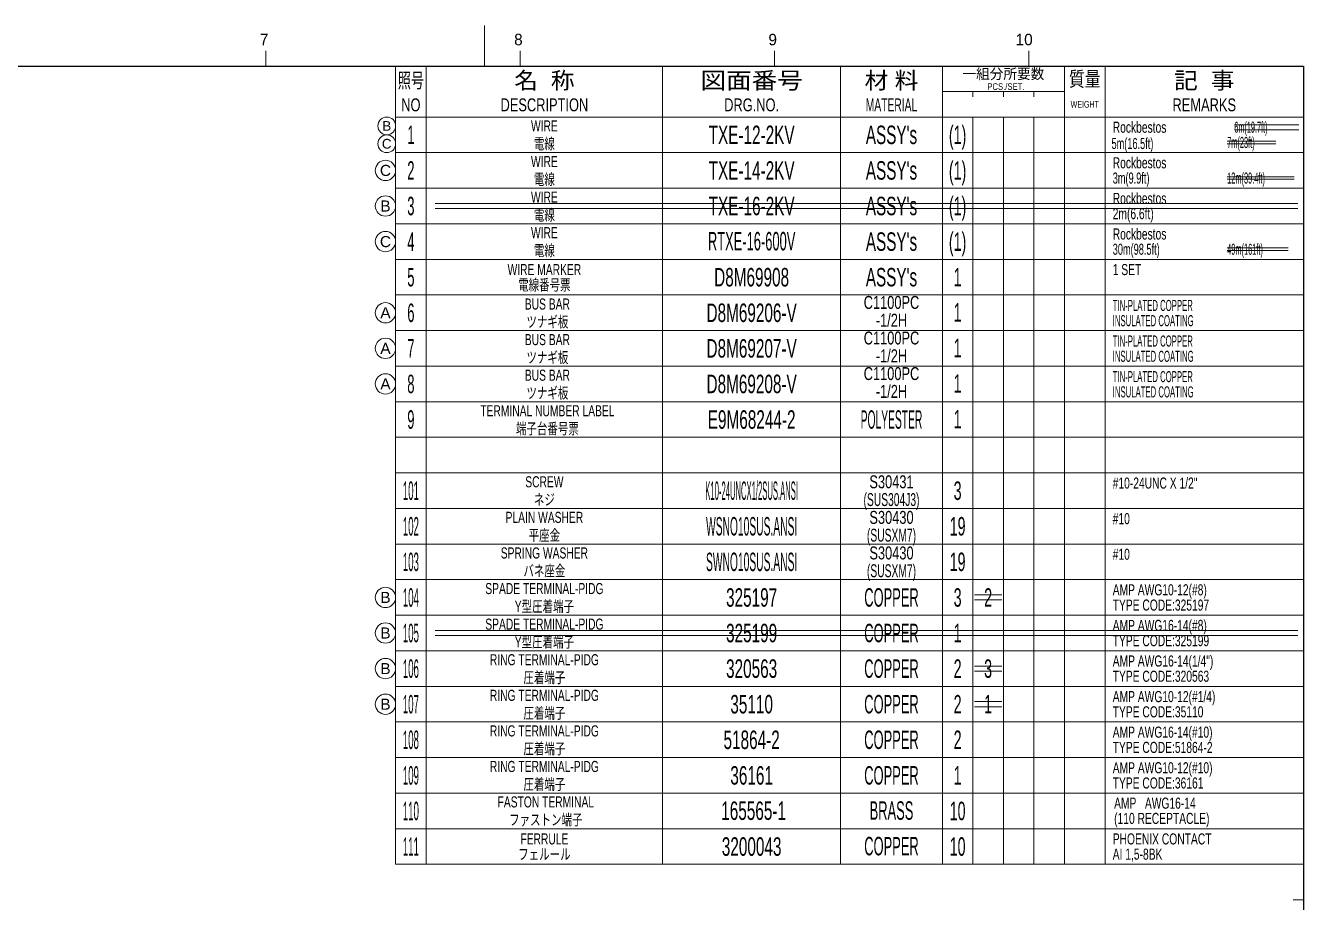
# Model space of a CAD drawing. Header units: millimetres. Extents: x 7 to 587, y 2 to 418.
# Drawn here: x 335.7 to 587, y 245.5 to 418 of the extents above; entities that cross this region are included whole.
import ezdxf
from ezdxf.enums import TextEntityAlignment as Align

# ---------------------------------------------------------------- set-up
doc = ezdxf.new("R2010")
doc.units = ezdxf.units.MM
for name, color, linetype in [('GR1_05', 7, 'Continuous'), ('図面枠C7M', 7, 'Continuous'), ('表題、部品表_01', 7, 'Continuous'), ('表題、部品表_02', 7, 'Continuous'), ('表題、部品表_03', 7, 'Continuous')]:
    doc.layers.add(name, color=color, linetype=linetype)
doc.styles.add('HG丸ｺﾞｼｯｸM-PRO', font='')
doc.styles.get('HG丸ｺﾞｼｯｸM-PRO').set_extended_font_data('HG丸ｺﾞｼｯｸM-PRO')

# ---------------------------------------------------------------- blocks, each defined once
blk = doc.blocks.new('BLKF023')
at = {"layer": '図面枠C7M', "color": 4, "linetype": 'Continuous', "lineweight": 13}
for p, q in [((426, 410), (426, 418)), ((383, 413), (383, 410)), ((433, 413), (433, 410)), ((483, 413), (483, 410)), ((533, 413), (533, 410)), ((585, 393), (587, 393)), ((585, 386), (587, 386)), ((585, 379), (587, 379)), ((585, 372), (587, 372)), ((585, 365), (587, 365)), ((585, 358), (587, 358)), ((585, 351), (587, 351)), ((585, 344), (587, 344)), ((585, 337), (587, 337)), ((585, 330), (587, 330)), ((585, 323), (587, 323)), ((585, 316), (587, 316)), ((585, 309), (587, 309)), ((585, 302), (587, 302)), ((585, 295), (587, 295)), ((585, 288), (587, 288)), ((585, 281), (587, 281)), ((585, 274), (587, 274)), ((585, 267), (587, 267)), ((587, 260), (585, 260)), ((585, 253), (587, 253)), ((585, 246), (587, 246))]:
    blk.add_line(p, q, dxfattribs=at)
at = {"layer": '図面枠C7M', "color": 2, "linetype": 'Continuous', "lineweight": 25}
for p, q in [((33, 410), (587, 410)), ((587, 410), (587, 10))]:
    blk.add_line(p, q, dxfattribs=at)
at = {"layer": '図面枠C7M', "color": 4, "linetype": 'Continuous', "lineweight": 13, "style": 'HG丸ｺﾞｼｯｸM-PRO', "width": 1.003994}
for s, height, p in [('7', 2.25, (381.79, 413.45)), ('8', 2.25, (431.8, 413.45)), ('9', 2.25, (481.8, 413.45)), ('10', 2.255, (530.4, 413.45))]:
    blk.add_text(s, height=height, dxfattribs=at).set_placement(p, align=Align.BOTTOM_LEFT)
blk = doc.blocks.new('BLKF029')
at = {"layer": '表題、部品表_01', "color": 4, "linetype": 'Continuous', "lineweight": 13}
for p, q in [((408.5, 410), (408.5, 400)), ((408.5, 410), (587, 410)), ((414.5, 410), (414.5, 400)), ((461, 410), (461, 400)), ((496, 410), (496, 400)), ((516, 410), (516, 400)), ((540, 410), (540, 400)), ((548, 410), (548, 400)), ((587, 410), (587, 400)), ((516, 405), (540, 405)), ((522, 404), (522, 405)), ((528, 405), (528, 404)), ((534, 405), (534, 404)), ((408.5, 400), (587, 400))]:
    blk.add_line(p, q, dxfattribs=at)
at = {"layer": '表題、部品表_01', "color": 3, "linetype": 'Continuous', "lineweight": 35, "style": 'HG丸ｺﾞｼｯｸM-PRO'}
for s, height, width, p in [('一組分所要数', 2.036, 0.966638, (528, 408.5)), ('照号', 2.909, 0.651535, (411.5, 407.2)), ('名  称', 3.273, 1.042426, (437.75, 407.2)), ('図面番号', 3.273, 1.127518, (478.5, 407.2)), ('材 料', 3.273, 1.042439, (506, 407.2)), ('質量', 2.909, 0.781842, (544, 407.5)), ('記  事', 3.273, 1.042426, (567.5, 407.2)), ('PCS./SET.', 1.309, 0.862935, (528.5, 406)), ('NO', 2.545, 0.740841, (411.5, 402.4)), ('DESCRIPTION', 2.5455, 0.741365, (437.75, 402.4)), ('DRG.NO.', 2.545, 0.741189, (478.5, 402.4)), ('MATERIAL', 2.545, 0.594756, (506, 402.4)), ('WEIGHT', 1.309, 0.635507, (544, 402.5)), ('REMARKS', 2.545, 0.742803, (567.5, 402.4))]:
    blk.add_text(s, height=height, dxfattribs=dict(at, width=width)).set_placement(p, align=Align.MIDDLE_CENTER)
blk = doc.blocks.new('BLKF028')
at = {"layer": '表題、部品表_01', "color": 3, "linetype": 'Continuous', "lineweight": 13}
blk.add_blockref('BLKF029', (0, 0), dxfattribs=at)
blk = doc.blocks.new('BLKF045')
at = {"layer": '表題、部品表_02', "color": 4, "linetype": 'Continuous', "lineweight": 13}
for p, q in [((408.5, 400), (408.5, 393)), ((408.5, 400), (587, 400)), ((414.5, 400), (414.5, 393)), ((461, 400), (461, 393)), ((496, 400), (496, 393)), ((516, 400), (516, 393)), ((522, 400), (522, 393)), ((528, 400), (528, 393)), ((534, 393), (534, 400)), ((540, 400), (540, 393)), ((548, 400), (548, 393)), ((587, 400), (587, 393)), ((408.5, 393), (587, 393))]:
    blk.add_line(p, q, dxfattribs=at)
blk = doc.blocks.new('BLKF047')
at = {"layer": '表題、部品表_02', "color": 4, "linetype": 'Continuous', "lineweight": 13}
for p, q in [((408.5, 386), (408.5, 379)), ((408.5, 386), (587, 386)), ((414.5, 386), (414.5, 379)), ((461, 386), (461, 379)), ((496, 386), (496, 379)), ((516, 386), (516, 379)), ((522, 386), (522, 379)), ((528, 386), (528, 379)), ((534, 379), (534, 386)), ((540, 386), (540, 379)), ((548, 386), (548, 379)), ((587, 386), (587, 379)), ((408.5, 379), (587, 379))]:
    blk.add_line(p, q, dxfattribs=at)
blk = doc.blocks.new('BLKF049')
at = {"layer": '表題、部品表_02', "color": 4, "linetype": 'Continuous', "lineweight": 13}
for p, q in [((408.5, 379), (408.5, 372)), ((408.5, 379), (587, 379)), ((414.5, 379), (414.5, 372)), ((461, 379), (461, 372)), ((496, 379), (496, 372)), ((516, 379), (516, 372)), ((522, 379), (522, 372)), ((528, 379), (528, 372)), ((534, 372), (534, 379)), ((540, 379), (540, 372)), ((548, 379), (548, 372)), ((587, 379), (587, 372)), ((408.5, 372), (587, 372))]:
    blk.add_line(p, q, dxfattribs=at)
blk = doc.blocks.new('BLKF051')
at = {"layer": '表題、部品表_02', "color": 4, "linetype": 'Continuous', "lineweight": 13}
for p, q in [((408.5, 372), (408.5, 365)), ((408.5, 372), (587, 372)), ((414.5, 372), (414.5, 365)), ((461, 372), (461, 365)), ((496, 372), (496, 365)), ((516, 372), (516, 365)), ((522, 372), (522, 365)), ((528, 372), (528, 365)), ((534, 365), (534, 372)), ((540, 372), (540, 365)), ((548, 372), (548, 365)), ((587, 372), (587, 365)), ((408.5, 365), (587, 365))]:
    blk.add_line(p, q, dxfattribs=at)
blk = doc.blocks.new('BLKF053')
at = {"layer": '表題、部品表_02', "color": 4, "linetype": 'Continuous', "lineweight": 13}
for p, q in [((408.5, 365), (408.5, 358)), ((408.5, 365), (587, 365)), ((414.5, 365), (414.5, 358)), ((461, 365), (461, 358)), ((496, 365), (496, 358)), ((516, 365), (516, 358)), ((522, 365), (522, 358)), ((528, 365), (528, 358)), ((534, 358), (534, 365)), ((540, 365), (540, 358)), ((548, 365), (548, 358)), ((587, 365), (587, 358)), ((408.5, 358), (587, 358))]:
    blk.add_line(p, q, dxfattribs=at)
blk = doc.blocks.new('BLKF055')
at = {"layer": '表題、部品表_02', "color": 4, "linetype": 'Continuous', "lineweight": 13}
for p, q in [((408.5, 358), (408.5, 351)), ((408.5, 358), (587, 358)), ((414.5, 358), (414.5, 351)), ((461, 358), (461, 351)), ((496, 358), (496, 351)), ((516, 358), (516, 351)), ((522, 358), (522, 351)), ((528, 358), (528, 351)), ((534, 351), (534, 358)), ((540, 358), (540, 351)), ((548, 358), (548, 351)), ((587, 358), (587, 351)), ((408.5, 351), (587, 351))]:
    blk.add_line(p, q, dxfattribs=at)
blk = doc.blocks.new('BLKF057')
at = {"layer": '表題、部品表_02', "color": 4, "linetype": 'Continuous', "lineweight": 13}
for p, q in [((408.5, 351), (408.5, 344)), ((408.5, 351), (587, 351)), ((414.5, 351), (414.5, 344)), ((461, 351), (461, 344)), ((496, 351), (496, 344)), ((516, 351), (516, 344)), ((522, 351), (522, 344)), ((528, 351), (528, 344)), ((534, 344), (534, 351)), ((540, 351), (540, 344)), ((548, 351), (548, 344)), ((587, 351), (587, 344)), ((408.5, 344), (587, 344))]:
    blk.add_line(p, q, dxfattribs=at)
blk = doc.blocks.new('BLKF059')
at = {"layer": '表題、部品表_02', "color": 4, "linetype": 'Continuous', "lineweight": 13}
for p, q in [((408.5, 337), (408.5, 330)), ((408.5, 337), (587, 337)), ((414.5, 337), (414.5, 330)), ((461, 337), (461, 330)), ((496, 337), (496, 330)), ((516, 337), (516, 330)), ((522, 337), (522, 330)), ((528, 337), (528, 330)), ((534, 330), (534, 337)), ((540, 337), (540, 330)), ((548, 337), (548, 330)), ((587, 337), (587, 330)), ((408.5, 330), (587, 330))]:
    blk.add_line(p, q, dxfattribs=at)
blk = doc.blocks.new('BLKF061')
at = {"layer": '表題、部品表_02', "color": 4, "linetype": 'Continuous', "lineweight": 13}
for p, q in [((408.5, 309), (408.5, 302)), ((408.5, 309), (587, 309)), ((414.5, 309), (414.5, 302)), ((461, 309), (461, 302)), ((496, 309), (496, 302)), ((516, 309), (516, 302)), ((522, 309), (522, 302)), ((528, 309), (528, 302)), ((534, 302), (534, 309)), ((540, 309), (540, 302)), ((548, 309), (548, 302)), ((587, 309), (587, 302)), ((408.5, 302), (587, 302))]:
    blk.add_line(p, q, dxfattribs=at)
blk = doc.blocks.new('BLKF063')
at = {"layer": '表題、部品表_02', "color": 4, "linetype": 'Continuous', "lineweight": 13}
for p, q in [((408.5, 302), (408.5, 295)), ((408.5, 302), (587, 302)), ((414.5, 302), (414.5, 295)), ((461, 302), (461, 295)), ((496, 302), (496, 295)), ((516, 302), (516, 295)), ((522, 302), (522, 295)), ((528, 302), (528, 295)), ((534, 295), (534, 302)), ((540, 302), (540, 295)), ((548, 302), (548, 295)), ((587, 302), (587, 295)), ((408.5, 295), (587, 295))]:
    blk.add_line(p, q, dxfattribs=at)
blk = doc.blocks.new('BLKF065')
at = {"layer": '表題、部品表_02', "color": 4, "linetype": 'Continuous', "lineweight": 13}
for p, q in [((408.5, 274), (408.5, 267)), ((408.5, 274), (587, 274)), ((414.5, 274), (414.5, 267)), ((461, 274), (461, 267)), ((496, 274), (496, 267)), ((516, 274), (516, 267)), ((522, 274), (522, 267)), ((528, 274), (528, 267)), ((534, 267), (534, 274)), ((540, 274), (540, 267)), ((548, 274), (548, 267)), ((587, 274), (587, 267)), ((408.5, 267), (587, 267))]:
    blk.add_line(p, q, dxfattribs=at)
blk = doc.blocks.new('BLKF067')
at = {"layer": '表題、部品表_02', "color": 4, "linetype": 'Continuous', "lineweight": 13}
for p, q in [((408.5, 267), (408.5, 260)), ((408.5, 267), (587, 267)), ((414.5, 267), (414.5, 260)), ((461, 267), (461, 260)), ((496, 267), (496, 260)), ((516, 267), (516, 260)), ((522, 267), (522, 260)), ((528, 267), (528, 260)), ((534, 260), (534, 267)), ((540, 267), (540, 260)), ((548, 267), (548, 260)), ((587, 267), (587, 260)), ((408.5, 260), (587, 260))]:
    blk.add_line(p, q, dxfattribs=at)
blk = doc.blocks.new('BLKF069')
at = {"layer": '表題、部品表_02', "color": 4, "linetype": 'Continuous', "lineweight": 13}
for p, q in [((408.5, 330), (408.5, 323)), ((408.5, 330), (587, 330)), ((414.5, 330), (414.5, 323)), ((461, 330), (461, 323)), ((496, 330), (496, 323)), ((516, 330), (516, 323)), ((522, 330), (522, 323)), ((528, 330), (528, 323)), ((534, 323), (534, 330)), ((540, 330), (540, 323)), ((548, 330), (548, 323)), ((587, 330), (587, 323)), ((408.5, 323), (587, 323))]:
    blk.add_line(p, q, dxfattribs=at)
blk = doc.blocks.new('BLKF071')
at = {"layer": '表題、部品表_02', "color": 4, "linetype": 'Continuous', "lineweight": 13}
for p, q in [((408.5, 323), (408.5, 316)), ((408.5, 323), (587, 323)), ((414.5, 323), (414.5, 316)), ((461, 323), (461, 316)), ((496, 323), (496, 316)), ((516, 323), (516, 316)), ((522, 323), (522, 316)), ((528, 323), (528, 316)), ((534, 316), (534, 323)), ((540, 323), (540, 316)), ((548, 323), (548, 316)), ((587, 323), (587, 316)), ((408.5, 316), (587, 316))]:
    blk.add_line(p, q, dxfattribs=at)
blk = doc.blocks.new('BLKF073')
at = {"layer": '表題、部品表_02', "color": 4, "linetype": 'Continuous', "lineweight": 13}
for p, q in [((408.5, 316), (408.5, 309)), ((408.5, 316), (587, 316)), ((414.5, 316), (414.5, 309)), ((461, 316), (461, 309)), ((496, 316), (496, 309)), ((516, 316), (516, 309)), ((522, 316), (522, 309)), ((528, 316), (528, 309)), ((534, 309), (534, 316)), ((540, 316), (540, 309)), ((548, 316), (548, 309)), ((587, 316), (587, 309)), ((408.5, 309), (587, 309))]:
    blk.add_line(p, q, dxfattribs=at)
blk = doc.blocks.new('BLKF106')
at = {"layer": '表題、部品表_02', "color": 4, "linetype": 'Continuous', "lineweight": 13}
for p, q in [((408.5, 260), (408.5, 253)), ((408.5, 260), (587, 260)), ((414.5, 260), (414.5, 253)), ((461, 260), (461, 253)), ((496, 260), (496, 253)), ((516, 260), (516, 253)), ((522, 260), (522, 253)), ((528, 260), (528, 253)), ((534, 253), (534, 260)), ((540, 260), (540, 253)), ((548, 260), (548, 253)), ((587, 260), (587, 253)), ((408.5, 253), (587, 253))]:
    blk.add_line(p, q, dxfattribs=at)
blk = doc.blocks.new('BLKF108')
at = {"layer": '表題、部品表_02', "color": 4, "linetype": 'Continuous', "lineweight": 13}
for p, q in [((408.5, 393), (408.5, 386)), ((408.5, 393), (587, 393)), ((414.5, 393), (414.5, 386)), ((461, 393), (461, 386)), ((496, 393), (496, 386)), ((516, 393), (516, 386)), ((522, 393), (522, 386)), ((528, 393), (528, 386)), ((534, 386), (534, 393)), ((540, 393), (540, 386)), ((548, 393), (548, 386)), ((587, 393), (587, 386)), ((408.5, 386), (587, 386))]:
    blk.add_line(p, q, dxfattribs=at)
blk = doc.blocks.new('BLKF110')
at = {"layer": '表題、部品表_02', "color": 4, "linetype": 'Continuous', "lineweight": 13}
for p, q in [((408.5, 281), (408.5, 274)), ((408.5, 281), (587, 281)), ((414.5, 281), (414.5, 274)), ((461, 281), (461, 274)), ((496, 281), (496, 274)), ((516, 281), (516, 274)), ((522, 281), (522, 274)), ((528, 281), (528, 274)), ((534, 274), (534, 281)), ((540, 281), (540, 274)), ((548, 281), (548, 274)), ((587, 281), (587, 274)), ((408.5, 274), (587, 274))]:
    blk.add_line(p, q, dxfattribs=at)
blk = doc.blocks.new('BLKF113')
at = {"layer": '表題、部品表_02', "color": 4, "linetype": 'Continuous', "lineweight": 13}
for p, q in [((408.5, 344), (408.5, 337)), ((408.5, 344), (587, 344)), ((414.5, 344), (414.5, 337)), ((461, 344), (461, 337)), ((496, 344), (496, 337)), ((516, 344), (516, 337)), ((522, 344), (522, 337)), ((528, 344), (528, 337)), ((534, 337), (534, 344)), ((540, 344), (540, 337)), ((548, 344), (548, 337)), ((587, 344), (587, 337)), ((408.5, 337), (587, 337))]:
    blk.add_line(p, q, dxfattribs=at)
blk = doc.blocks.new('BLKF115')
at = {"layer": '表題、部品表_02', "color": 4, "linetype": 'Continuous', "lineweight": 13}
for p, q in [((408.5, 295), (408.5, 288)), ((408.5, 295), (587, 295)), ((414.5, 295), (414.5, 288)), ((461, 295), (461, 288)), ((496, 295), (496, 288)), ((516, 295), (516, 288)), ((522, 295), (522, 288)), ((528, 295), (528, 288)), ((534, 288), (534, 295)), ((540, 295), (540, 288)), ((548, 295), (548, 288)), ((587, 295), (587, 288)), ((408.5, 288), (587, 288))]:
    blk.add_line(p, q, dxfattribs=at)
blk = doc.blocks.new('BLKF117')
at = {"layer": '表題、部品表_02', "color": 4, "linetype": 'Continuous', "lineweight": 13}
for p, q in [((408.5, 288), (408.5, 281)), ((408.5, 288), (587, 288)), ((414.5, 288), (414.5, 281)), ((461, 288), (461, 281)), ((496, 288), (496, 281)), ((516, 288), (516, 281)), ((522, 288), (522, 281)), ((528, 288), (528, 281)), ((534, 281), (534, 288)), ((540, 288), (540, 281)), ((548, 288), (548, 281)), ((587, 288), (587, 281)), ((408.5, 281), (587, 281))]:
    blk.add_line(p, q, dxfattribs=at)
blk = doc.blocks.new('BLKF119')
at = {"layer": 'GR1_05', "color": 4, "linetype": 'Continuous', "lineweight": 13}
blk.add_circle((406.5, 361.5), 2, dxfattribs=at)
at = {"layer": 'GR1_05', "color": 4, "linetype": 'Continuous', "lineweight": 13, "style": 'HG丸ｺﾞｼｯｸM-PRO', "width": 1.042301}
blk.add_text('A', height=2.18, dxfattribs=at).set_placement((406.5, 361.5), align=Align.MIDDLE_CENTER)
blk = doc.blocks.new('BLKF120')
at = {"layer": 'GR1_05', "color": 4, "linetype": 'Continuous', "lineweight": 13}
blk.add_circle((406.5, 354.5), 2, dxfattribs=at)
at = {"layer": 'GR1_05', "color": 4, "linetype": 'Continuous', "lineweight": 13, "style": 'HG丸ｺﾞｼｯｸM-PRO', "width": 1.042301}
blk.add_text('A', height=2.18, dxfattribs=at).set_placement((406.5, 354.5), align=Align.MIDDLE_CENTER)
blk = doc.blocks.new('BLKF121')
at = {"layer": 'GR1_05', "color": 4, "linetype": 'Continuous', "lineweight": 13}
blk.add_circle((406.5, 347.5), 2, dxfattribs=at)
at = {"layer": 'GR1_05', "color": 4, "linetype": 'Continuous', "lineweight": 13, "style": 'HG丸ｺﾞｼｯｸM-PRO', "width": 1.042301}
blk.add_text('A', height=2.18, dxfattribs=at).set_placement((406.5, 347.5), align=Align.MIDDLE_CENTER)
blk = doc.blocks.new('BLKF127')
at = {"layer": 'GR1_05', "color": 4, "linetype": 'Continuous', "lineweight": 13}
blk.add_circle((406.5, 305.5), 2, dxfattribs=at)
at = {"layer": 'GR1_05', "color": 4, "linetype": 'Continuous', "lineweight": 13, "style": 'HG丸ｺﾞｼｯｸM-PRO', "width": 1.04272}
blk.add_text('B', height=2.18, dxfattribs=at).set_placement((406.5, 305.5), align=Align.MIDDLE_CENTER)
blk = doc.blocks.new('BLKF128')
at = {"layer": 'GR1_05', "color": 4, "linetype": 'Continuous', "lineweight": 13}
blk.add_circle((406.5, 298.5), 2, dxfattribs=at)
at = {"layer": 'GR1_05', "color": 4, "linetype": 'Continuous', "lineweight": 13, "style": 'HG丸ｺﾞｼｯｸM-PRO', "width": 1.04272}
blk.add_text('B', height=2.18, dxfattribs=at).set_placement((406.5, 298.5), align=Align.MIDDLE_CENTER)
blk = doc.blocks.new('BLKF129')
at = {"layer": 'GR1_05', "color": 4, "linetype": 'Continuous', "lineweight": 13}
blk.add_circle((406.5, 291.5), 2, dxfattribs=at)
at = {"layer": 'GR1_05', "color": 4, "linetype": 'Continuous', "lineweight": 13, "style": 'HG丸ｺﾞｼｯｸM-PRO', "width": 1.04272}
blk.add_text('B', height=2.18, dxfattribs=at).set_placement((406.5, 291.5), align=Align.MIDDLE_CENTER)
blk = doc.blocks.new('BLKF130')
at = {"layer": 'GR1_05', "color": 4, "linetype": 'Continuous', "lineweight": 13}
blk.add_circle((406.5, 284.5), 2, dxfattribs=at)
at = {"layer": 'GR1_05', "color": 4, "linetype": 'Continuous', "lineweight": 13, "style": 'HG丸ｺﾞｼｯｸM-PRO', "width": 1.04272}
blk.add_text('B', height=2.18, dxfattribs=at).set_placement((406.5, 284.5), align=Align.MIDDLE_CENTER)
blk = doc.blocks.new('BLKF132')
at = {"layer": 'GR1_05', "color": 4, "linetype": 'Continuous', "lineweight": 13}
blk.add_circle((406.5, 382.5), 2, dxfattribs=at)
at = {"layer": 'GR1_05', "color": 4, "linetype": 'Continuous', "lineweight": 13, "style": 'HG丸ｺﾞｼｯｸM-PRO', "width": 1.04272}
blk.add_text('B', height=2.18, dxfattribs=at).set_placement((406.5, 382.5), align=Align.MIDDLE_CENTER)
blk = doc.blocks.new('BLKF133')
at = {"layer": 'GR1_05', "color": 4, "linetype": 'Continuous', "lineweight": 13}
blk.add_circle((406.75, 398.25), 1.75, dxfattribs=at)
at = {"layer": 'GR1_05', "color": 4, "linetype": 'Continuous', "lineweight": 13, "style": 'HG丸ｺﾞｼｯｸM-PRO', "width": 1.04272}
blk.add_text('B', height=1.91, dxfattribs=at).set_placement((406.75, 398.25), align=Align.MIDDLE_CENTER)
blk = doc.blocks.new('BLKF134')
at = {"layer": 'GR1_05', "color": 4, "linetype": 'Continuous', "lineweight": 13}
blk.add_circle((406.75, 394.75), 1.75, dxfattribs=at)
at = {"layer": 'GR1_05', "color": 4, "linetype": 'Continuous', "lineweight": 13, "style": 'HG丸ｺﾞｼｯｸM-PRO', "width": 1.042931}
blk.add_text('C', height=1.91, dxfattribs=at).set_placement((406.75, 394.75), align=Align.MIDDLE_CENTER)
blk = doc.blocks.new('BLKF135')
at = {"layer": 'GR1_05', "color": 4, "linetype": 'Continuous', "lineweight": 13}
blk.add_circle((406.5, 389.5), 2, dxfattribs=at)
at = {"layer": 'GR1_05', "color": 4, "linetype": 'Continuous', "lineweight": 13, "style": 'HG丸ｺﾞｼｯｸM-PRO', "width": 1.042931}
blk.add_text('C', height=2.18, dxfattribs=at).set_placement((406.5, 389.5), align=Align.MIDDLE_CENTER)
blk = doc.blocks.new('BLKF136')
at = {"layer": 'GR1_05', "color": 4, "linetype": 'Continuous', "lineweight": 13}
blk.add_circle((406.5, 375.5), 2, dxfattribs=at)
at = {"layer": 'GR1_05', "color": 4, "linetype": 'Continuous', "lineweight": 13, "style": 'HG丸ｺﾞｼｯｸM-PRO', "width": 1.042931}
blk.add_text('C', height=2.18, dxfattribs=at).set_placement((406.5, 375.5), align=Align.MIDDLE_CENTER)

msp = doc.modelspace()

# ---------------------------------------------------------------- linework, layer by layer
at = {"layer": 'GR1_05', "color": 4, "linetype": 'Continuous', "lineweight": 13}
for p, q in [((573.42, 398.5), (586.09, 398.5)), ((573.42, 397.5), (586.09, 397.5)), ((572, 395.25), (581.6, 395.25)), ((572, 394.75), (581.6, 394.75)), ((572, 388.25), (585.2, 388.25)), ((572, 387.75), (585.2, 387.75)), ((416.27, 383), (585.91, 383)), ((416.27, 382), (585.91, 382)), ((572, 374.25), (584, 374.25)), ((572, 373.75), (584, 373.75)), ((522.3, 306), (527.7, 306)), ((522.3, 305), (527.7, 305)), ((416.27, 299), (585.91, 299)), ((416.27, 298), (585.91, 298)), ((522.3, 292), (527.7, 292)), ((522.3, 291), (527.7, 291)), ((522.3, 285), (527.7, 285)), ((522.3, 284), (527.7, 284))]:
    msp.add_line(p, q, dxfattribs=at)

# ---------------------------------------------------------------- block references
for name in ['BLKF133', 'BLKF134', 'BLKF135', 'BLKF132', 'BLKF136', 'BLKF119', 'BLKF120', 'BLKF121', 'BLKF127', 'BLKF128', 'BLKF129', 'BLKF130']:
    msp.add_blockref(name, (0, 0), dxfattribs=at)
at = {"layer": '図面枠C7M', "color": 4, "linetype": 'Continuous', "lineweight": 13}
msp.add_blockref('BLKF023', (0, 0), dxfattribs=at)
at = {"layer": '表題、部品表_01', "color": 3, "linetype": 'Continuous', "lineweight": 13}
msp.add_blockref('BLKF028', (0, 0), dxfattribs=at)
at = {"layer": '表題、部品表_02', "color": 4, "linetype": 'Continuous', "lineweight": 13}
for name in ['BLKF045', 'BLKF108', 'BLKF047', 'BLKF049', 'BLKF051', 'BLKF053', 'BLKF055', 'BLKF057', 'BLKF113', 'BLKF059', 'BLKF069', 'BLKF071', 'BLKF073', 'BLKF061', 'BLKF063', 'BLKF115', 'BLKF117', 'BLKF110', 'BLKF065', 'BLKF067', 'BLKF106']:
    msp.add_blockref(name, (0, 0), dxfattribs=at)

# ---------------------------------------------------------------- texts
at = {"layer": 'GR1_05', "color": 3, "linetype": 'Continuous', "lineweight": 35, "style": 'HG丸ｺﾞｼｯｸM-PRO'}
for s, height, width, p in [('6m(19.7ft)', 2.182, 0.450003, (573.42, 398)), ('7m(23ft)', 2.182, 0.416843, (572, 395)), ('12m(39.4ft)', 2.1818, 0.41675, (572, 388)), ('Rockbestos', 2.182, 0.692554, (549.5, 384)), ('2m(6.6ft)', 2.182, 0.690867, (549.5, 381)), ('49m(161ft)', 2.182, 0.416871, (572, 374)), ('AMP AWG16-14(#8)', 2.1818, 0.691624, (549.5, 300)), ('TYPE CODE:325199', 2.1818, 0.691751, (549.5, 297))]:
    msp.add_text(s, height=height, dxfattribs=dict(at, width=width)).set_placement(p, align=Align.MIDDLE_LEFT)
for s, height, width, p in [('WIRE', 2.182, 0.692288, (437.75, 384.25)), ('(1)', 3.636, 0.576968, (519, 382.5)), ('電線', 2.182, 0.692256, (437.75, 380.75)), ('TXE-16-2KV', 3.636, 0.61914, (478.5, 382.5)), ("ASSY's", 3.636, 0.617769, (506, 382.5)), ('2', 3.64, 0.576062, (525, 305.5)), ('SPADE TERMINAL-PIDG', 2.1818, 0.692495, (437.75, 300.25)), ('325199', 3.636, 0.619953, (478.5, 298.5)), ('COPPER', 3.636, 0.52205, (506, 298.5)), ('1', 3.64, 0.576062, (519, 298.5)), ('Y型圧着端子', 2.182, 0.692334, (437.75, 296.75)), ('3', 3.64, 0.576062, (525, 291.5)), ('1', 3.64, 0.576062, (525, 284.5))]:
    msp.add_text(s, height=height, dxfattribs=dict(at, width=width)).set_placement(p, align=Align.MIDDLE_CENTER)
at = {"layer": '表題、部品表_03', "color": 3, "linetype": 'Continuous', "lineweight": 35, "style": 'HG丸ｺﾞｼｯｸM-PRO'}
for s, height, width, p in [('1', 3.64, 0.521199, (411.5, 396.5)), ('WIRE', 2.182, 0.692288, (437.75, 398.25)), ('TXE-12-2KV', 3.636, 0.61914, (478.5, 396.5)), ("ASSY's", 3.636, 0.617769, (506, 396.5)), ('(1)', 3.636, 0.576968, (519, 396.5)), ('電線', 2.182, 0.692256, (437.75, 394.75)), ('WIRE', 2.182, 0.692288, (437.75, 391.25)), ('2', 3.64, 0.521199, (411.5, 389.5)), ('TXE-14-2KV', 3.636, 0.61914, (478.5, 389.5)), ("ASSY's", 3.636, 0.617769, (506, 389.5)), ('(1)', 3.636, 0.576968, (519, 389.5)), ('電線', 2.182, 0.692256, (437.75, 387.75)), ('3', 3.64, 0.521199, (411.5, 382.5)), ('4', 3.64, 0.521199, (411.5, 375.5)), ('WIRE', 2.182, 0.692288, (437.75, 377.25)), ('RTXE-16-600V', 3.6364, 0.521404, (478.5, 375.58)), ("ASSY's", 3.636, 0.617769, (506, 375.5)), ('(1)', 3.636, 0.576968, (519, 375.5)), ('電線', 2.182, 0.692256, (437.75, 373.75)), ('電線', 2.182, 0.692256, (437.75, 373.75)), ('5', 3.64, 0.521199, (411.5, 368.5)), ('WIRE MARKER', 2.1818, 0.692392, (437.75, 370)), ('D8M69908', 3.636, 0.619412, (478.5, 368.5)), ("ASSY's", 3.636, 0.617769, (506, 368.5)), ('1', 3.64, 0.576062, (519, 368.5)), ('電線番号票', 2.182, 0.692256, (437.75, 367)), ('BUS BAR', 2.182, 0.692724, (438.34, 363.22)), ('6', 3.64, 0.521199, (411.5, 361.5)), ('D8M69206-V', 3.636, 0.61947, (478.5, 361.5)), ('1', 3.64, 0.576062, (519, 361.57)), ('ツナギ板', 2.182, 0.692256, (438.34, 359.72)), ('BUS BAR', 2.182, 0.692724, (438.34, 356.22)), ('7', 3.64, 0.521199, (411.5, 354.5)), ('D8M69207-V', 3.636, 0.61947, (478.5, 354.5)), ('1', 3.64, 0.576062, (519, 354.57)), ('ツナギ板', 2.182, 0.692256, (438.34, 352.72)), ('8', 3.64, 0.521199, (411.5, 347.5)), ('BUS BAR', 2.182, 0.692724, (438.34, 349.22)), ('D8M69208-V', 3.636, 0.61947, (478.5, 347.5)), ('1', 3.64, 0.576062, (519, 347.57)), ('ツナギ板', 2.182, 0.692256, (438.34, 345.72)), ('9', 3.64, 0.521199, (411.5, 340.5)), ('TERMINAL NUMBER LABEL', 2.1818, 0.692737, (438.34, 342.22)), ('E9M68244-2', 3.636, 0.619742, (478.5, 340.5)), ('POLYESTER', 3.636, 0.41533, (506, 340.5)), ('1', 3.64, 0.576062, (519, 340.57)), ('端子台番号票', 2.182, 0.692256, (438.34, 338.72)), ('SCREW', 2.182, 0.691866, (437.75, 328.25)), ('S30431', 2.545, 0.740904, (506, 328.25)), ('101', 3.636, 0.389528, (411.5, 326.5)), ('K10-24UNCX1/2SUS.ANSI', 3.6364, 0.309138, (478.5, 326.5)), ('3', 3.64, 0.576062, (519, 326.5)), ('ネジ', 2.182, 0.692256, (437.75, 324.75)), ('(SUS304J3)', 2.545, 0.593559, (506, 324.75)), ('PLAIN WASHER', 2.1818, 0.691933, (437.75, 321.25)), ('S30430', 2.545, 0.740904, (506, 321.25)), ('102', 3.636, 0.389528, (411.5, 319.5)), ('平座金', 2.182, 0.692256, (437.75, 317.75)), ('WSNO10SUS.ANSI', 3.6364, 0.414945, (478.5, 319.5)), ('(SUSXM7)', 2.545, 0.594345, (506, 317.75)), ('19', 3.636, 0.576062, (519, 319.5)), ('103', 3.636, 0.389528, (411.5, 312.5)), ('SPRING WASHER', 2.1818, 0.691599, (437.75, 314.25)), ('SWNO10SUS.ANSI', 3.6364, 0.414945, (478.5, 312.5)), ('S30430', 2.545, 0.740904, (506, 314.25)), ('19', 3.636, 0.576062, (519, 312.5)), ('バネ座金', 2.182, 0.692256, (437.75, 310.75)), ('(SUSXM7)', 2.545, 0.594345, (506, 310.75)), ('104', 3.636, 0.389528, (411.5, 305.5)), ('SPADE TERMINAL-PIDG', 2.1818, 0.692495, (437.75, 307.25)), ('325197', 3.636, 0.619953, (478.5, 305.5)), ('COPPER', 3.636, 0.52205, (506, 305.5)), ('3', 3.64, 0.576062, (519, 305.5)), ('Y型圧着端子', 2.182, 0.692334, (437.75, 303.75)), ('105', 3.636, 0.389528, (411.5, 298.5)), ('RING TERMINAL-PIDG', 2.1818, 0.692588, (437.75, 293.25)), ('106', 3.636, 0.389528, (411.5, 291.5)), ('320563', 3.636, 0.619953, (478.5, 291.5)), ('COPPER', 3.636, 0.52205, (506, 291.5)), ('2', 3.64, 0.576062, (519, 291.5)), ('圧着端子', 2.182, 0.692256, (437.75, 289.75)), ('RING TERMINAL-PIDG', 2.1818, 0.692588, (437.75, 286.25)), ('107', 3.636, 0.389528, (411.5, 284.5)), ('圧着端子', 2.182, 0.692256, (437.75, 282.75)), ('35110', 3.636, 0.619953, (478.5, 284.5)), ('COPPER', 3.636, 0.52205, (506, 284.5)), ('2', 3.64, 0.576062, (519, 284.5)), ('108', 3.636, 0.389528, (411.5, 277.5)), ('RING TERMINAL-PIDG', 2.1818, 0.692588, (437.75, 279.25)), ('51864-2', 3.636, 0.619805, (478.5, 277.5)), ('COPPER', 3.636, 0.52205, (506, 277.5)), ('2', 3.64, 0.576062, (519, 277.5)), ('圧着端子', 2.182, 0.692256, (437.75, 275.75)), ('109', 3.636, 0.389528, (411.5, 270.5)), ('RING TERMINAL-PIDG', 2.1818, 0.692588, (437.75, 272.25)), ('36161', 3.636, 0.619953, (478.5, 270.5)), ('COPPER', 3.636, 0.52205, (506, 270.5)), ('1', 3.64, 0.576062, (519, 270.5)), ('圧着端子', 2.182, 0.692256, (437.75, 268.75)), ('FASTON TERMINAL', 2.1818, 0.692593, (438.03, 265.28)), ('110', 3.636, 0.389528, (411.5, 263.5)), ('165565-1', 3.636, 0.619824, (478.89, 263.55)), ('BRASS', 3.636, 0.521751, (506, 263.58)), ('10', 3.636, 0.576062, (519, 263.5)), ('ファストン端子', 2.182, 0.692256, (438.03, 261.78)), ('FERRULE', 2.182, 0.691911, (437.75, 258)), ('111', 3.636, 0.389528, (411.5, 256.5)), ('3200043', 3.636, 0.619953, (478.5, 256.5)), ('COPPER', 3.636, 0.52205, (506, 256.58)), ('10', 3.636, 0.576062, (519, 256.5)), ('フェルール', 2.182, 0.692256, (437.75, 255))]:
    msp.add_text(s, height=height, dxfattribs=dict(at, width=width)).set_placement(p, align=Align.MIDDLE_CENTER)
for s, height, width, p in [('Rockbestos', 2.182, 0.692554, (549.5, 398)), ('5m(16.5ft)', 2.182, 0.619296, (549.26, 394.8)), ('Rockbestos', 2.182, 0.692554, (549.5, 391)), ('3m(9.9ft)', 2.182, 0.619197, (549.5, 388)), ('Rockbestos', 2.182, 0.692554, (549.5, 377)), ('30m(98.5ft)', 2.1818, 0.619373, (549.5, 374)), ('1 SET', 2.182, 0.691655, (549.5, 370)), ('TIN-PLATED COPPER', 2.1818, 0.522264, (549.5, 362.94)), ('INSULATED COATING', 2.1818, 0.522131, (549.5, 359.94)), ('TIN-PLATED COPPER', 2.1818, 0.522264, (549.5, 355.94)), ('INSULATED COATING', 2.1818, 0.522131, (549.5, 352.94)), ('TIN-PLATED COPPER', 2.1818, 0.522264, (549.5, 348.94)), ('INSULATED COATING', 2.1818, 0.522131, (549.5, 345.94)), ('#10-24UNC X 1/2"', 2.1818, 0.691773, (549.5, 328)), ('#10', 2.182, 0.691981, (549.5, 321)), ('#10', 2.182, 0.691981, (549.5, 314)), ('AMP AWG10-12(#8)', 2.1818, 0.691624, (549.5, 307)), ('TYPE CODE:325197', 2.1818, 0.691751, (549.5, 304)), ('AMP AWG16-14(1/4")', 2.1818, 0.691608, (549.5, 293)), ('TYPE CODE:320563', 2.1818, 0.691751, (549.5, 290)), ('AMP AWG10-12(#1/4)', 2.1818, 0.691608, (549.5, 286)), ('TYPE CODE:35110', 2.1818, 0.691786, (549.5, 283)), ('AMP AWG16-14(#10)', 2.1818, 0.691603, (549.5, 279)), ('TYPE CODE:51864-2', 2.1818, 0.691751, (549.5, 276)), ('AMP AWG10-12(#10)', 2.1818, 0.691603, (549.5, 272)), ('TYPE CODE:36161', 2.1818, 0.691786, (549.5, 269)), ('AMP   AWG16-14', 2.1818, 0.691198, (549.78, 265.03)), ('(110 RECEPTACLE)', 2.1818, 0.692062, (549.78, 262.03)), ('PHOENIX CONTACT', 2.1818, 0.692624, (549.5, 258)), ('AI 1,5-8BK', 2.182, 0.692349, (549.5, 255))]:
    msp.add_text(s, height=height, dxfattribs=dict(at, width=width)).set_placement(p, align=Align.MIDDLE_LEFT)
for s, width, p in [('C1100PC', 0.740867, (506, 361.5)), ('-1/2H', 0.740841, (506, 358)), ('C1100PC', 0.740867, (506, 354.5)), ('-1/2H', 0.740841, (506, 351)), ('C1100PC', 0.740867, (506, 347.5)), ('-1/2H', 0.740841, (506, 344))]:
    msp.add_text(s, height=2.545, dxfattribs=dict(at, width=width)).set_placement(p, align=Align.BOTTOM_CENTER)

doc.saveas('drawing.dxf')
